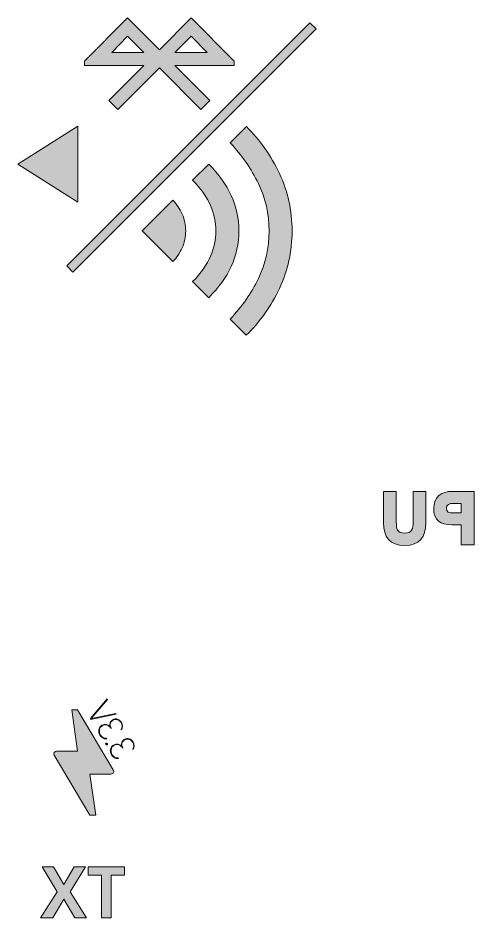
# Model space of a CAD drawing. Header units: centimetres. Extents: x 0.09 to 3.73, y -8.23 to -2.14.
# Drawn here: x 0.095 to 1.007, y -5.056 to -3.256 of the extents above; entities that cross this region are included whole.
import ezdxf

# ---------------------------------------------------------------- set-up
doc = ezdxf.new("R2010")
doc.units = ezdxf.units.CM
doc.header["$MEASUREMENT"] = 0
doc.layers.add('Camada 1', color=7, linetype='Continuous', lineweight=0)

# ---------------------------------------------------------------- blocks, each defined once
blk = doc.blocks.new('Block_2')
at = {"layer": 'Camada 1', "true_color": 0x1d1d1b, "transparency": 33554687}
h = blk.add_hatch(color=250, dxfattribs=at)
h.dxf.hatch_style = 2
edge = h.paths.add_edge_path()
edge.add_spline(control_points=[(0.14, -5.0557), (0.14, -5.0557), (0.1736, -5.0033), (0.1736, -5.0033), (0.1736, -5.0033), (0.1435, -4.9535), (0.1435, -4.9535), (0.1435, -4.9535), (0.1659, -4.9535), (0.1659, -4.9535), (0.1659, -4.9535), (0.1865, -4.9889), (0.1865, -4.9889), (0.1865, -4.9889), (0.2073, -4.9535), (0.2073, -4.9535), (0.2073, -4.9535), (0.2301, -4.9535), (0.2301, -4.9535), (0.2301, -4.9535), (0.1995, -5.0035), (0.1995, -5.0035), (0.1995, -5.0035), (0.2321, -5.0557), (0.2321, -5.0557), (0.2321, -5.0557), (0.2088, -5.0557), (0.2088, -5.0557), (0.2088, -5.0557), (0.1868, -5.0182), (0.1868, -5.0182), (0.1868, -5.0182), (0.1648, -5.0557), (0.1648, -5.0557), (0.1648, -5.0557), (0.14, -5.0557), (0.14, -5.0557)], knot_values=[0, 0, 0, 0, 1, 1, 1, 2, 2, 2, 3, 3, 3, 4, 4, 4, 5, 5, 5, 6, 6, 6, 7, 7, 7, 8, 8, 8, 9, 9, 9, 10, 10, 10, 11, 11, 11, 12, 12, 12, 12], degree=3, periodic=0)
h = blk.add_hatch(color=250, dxfattribs=at)
h.dxf.hatch_style = 2
edge = h.paths.add_edge_path()
edge.add_spline(control_points=[(0.2353, -4.9703), (0.2353, -4.9703), (0.2353, -4.9535), (0.2353, -4.9535), (0.2353, -4.9535), (0.308, -4.9535), (0.308, -4.9535), (0.308, -4.9535), (0.308, -4.9703), (0.308, -4.9703), (0.308, -4.9703), (0.2815, -4.9703), (0.2815, -4.9703), (0.2815, -4.9703), (0.2815, -5.0557), (0.2815, -5.0557), (0.2815, -5.0557), (0.2618, -5.0557), (0.2618, -5.0557), (0.2618, -5.0557), (0.2618, -4.9703), (0.2618, -4.9703), (0.2618, -4.9703), (0.2353, -4.9703), (0.2353, -4.9703)], knot_values=[0, 0, 0, 0, 1, 1, 1, 2, 2, 2, 3, 3, 3, 4, 4, 4, 5, 5, 5, 6, 6, 6, 7, 7, 7, 8, 8, 8, 8], degree=3, periodic=0)
at = {"layer": 'Camada 1'}
for points, knots in [([(0.14, -5.0557), (0.14, -5.0557), (0.1736, -5.0033), (0.1736, -5.0033), (0.1736, -5.0033), (0.1435, -4.9535), (0.1435, -4.9535), (0.1435, -4.9535), (0.1659, -4.9535), (0.1659, -4.9535), (0.1659, -4.9535), (0.1865, -4.9889), (0.1865, -4.9889), (0.1865, -4.9889), (0.2073, -4.9535), (0.2073, -4.9535), (0.2073, -4.9535), (0.2301, -4.9535), (0.2301, -4.9535), (0.2301, -4.9535), (0.1995, -5.0035), (0.1995, -5.0035), (0.1995, -5.0035), (0.2321, -5.0557), (0.2321, -5.0557), (0.2321, -5.0557), (0.2088, -5.0557), (0.2088, -5.0557), (0.2088, -5.0557), (0.1868, -5.0182), (0.1868, -5.0182), (0.1868, -5.0182), (0.1648, -5.0557), (0.1648, -5.0557), (0.1648, -5.0557), (0.14, -5.0557), (0.14, -5.0557)], [0, 0, 0, 0, 1, 1, 1, 2, 2, 2, 3, 3, 3, 4, 4, 4, 5, 5, 5, 6, 6, 6, 7, 7, 7, 8, 8, 8, 9, 9, 9, 10, 10, 10, 11, 11, 11, 12, 12, 12, 12]), ([(0.2353, -4.9703), (0.2353, -4.9703), (0.2353, -4.9535), (0.2353, -4.9535), (0.2353, -4.9535), (0.308, -4.9535), (0.308, -4.9535), (0.308, -4.9535), (0.308, -4.9703), (0.308, -4.9703), (0.308, -4.9703), (0.2815, -4.9703), (0.2815, -4.9703), (0.2815, -4.9703), (0.2815, -5.0557), (0.2815, -5.0557), (0.2815, -5.0557), (0.2618, -5.0557), (0.2618, -5.0557), (0.2618, -5.0557), (0.2618, -4.9703), (0.2618, -4.9703), (0.2618, -4.9703), (0.2353, -4.9703), (0.2353, -4.9703)], [0, 0, 0, 0, 1, 1, 1, 2, 2, 2, 3, 3, 3, 4, 4, 4, 5, 5, 5, 6, 6, 6, 7, 7, 7, 8, 8, 8, 8])]:
    blk.add_open_spline(points, degree=3, knots=knots, dxfattribs=at)
blk = doc.blocks.new('Block_1')
at = {"layer": 'Camada 1'}
blk.add_blockref('Block_2', (0, 0), dxfattribs=at)
blk = doc.blocks.new('Block_7')
at = {"layer": 'Camada 1', "true_color": 0x010101, "transparency": 33554687}
h = blk.add_hatch(color=18, dxfattribs=at)
h.dxf.hatch_style = 2
edge = h.paths.add_edge_path()
edge.add_spline(control_points=[(0.3468, -3.3248), (0.3468, -3.3248), (0.314, -3.292), (0.314, -3.292), (0.314, -3.292), (0.2827, -3.3248), (0.2827, -3.3248), (0.2827, -3.3248), (0.3468, -3.3248), (0.3468, -3.3248)], knot_values=[0, 0, 0, 0, 1, 1, 1, 2, 2, 2, 3, 3, 3, 3], degree=3, periodic=0)
edge = h.paths.add_edge_path()
edge.add_spline(control_points=[(0.4732, -3.3248), (0.4732, -3.3248), (0.4415, -3.292), (0.4415, -3.292), (0.4415, -3.292), (0.4091, -3.3248), (0.4091, -3.3248), (0.4091, -3.3248), (0.4732, -3.3248), (0.4732, -3.3248)], knot_values=[0, 0, 0, 0, 1, 1, 1, 2, 2, 2, 3, 3, 3, 3], degree=3, periodic=0)
edge = h.paths.add_edge_path()
edge.add_spline(control_points=[(0.2278, -3.3422), (0.2278, -3.3422), (0.314, -3.2559), (0.314, -3.2559), (0.314, -3.2559), (0.3778, -3.3197), (0.3778, -3.3197), (0.3778, -3.3197), (0.4415, -3.2559), (0.4415, -3.2559), (0.4415, -3.2559), (0.5278, -3.3422), (0.5278, -3.3422), (0.5278, -3.3422), (0.5278, -3.3506), (0.5278, -3.3506), (0.5278, -3.3506), (0.4091, -3.3506), (0.4091, -3.3506), (0.4091, -3.3506), (0.4788, -3.4207), (0.4788, -3.4207), (0.4788, -3.4207), (0.4607, -3.4387), (0.4607, -3.4387), (0.4607, -3.4387), (0.3778, -3.3558), (0.3778, -3.3558), (0.3778, -3.3558), (0.2948, -3.4387), (0.2948, -3.4387), (0.2948, -3.4387), (0.2768, -3.4207), (0.2768, -3.4207), (0.2768, -3.4207), (0.3468, -3.3506), (0.3468, -3.3506), (0.3468, -3.3506), (0.2278, -3.3506), (0.2278, -3.3506), (0.2278, -3.3506), (0.2278, -3.3422), (0.2278, -3.3422)], knot_values=[0, 0, 0, 0, 1, 1, 1, 2, 2, 2, 3, 3, 3, 4, 4, 4, 5, 5, 5, 6, 6, 6, 7, 7, 7, 8, 8, 8, 9, 9, 9, 10, 10, 10, 11, 11, 11, 12, 12, 12, 13, 13, 13, 14, 14, 14, 14], degree=3, periodic=0)
h = blk.add_hatch(color=18, dxfattribs=at)
h.dxf.hatch_style = 2
h.paths.add_polyline_path([(0.6791, -3.2654), (0.1927, -3.7517), (0.205, -3.7641), (0.6914, -3.2777)])
h = blk.add_hatch(color=18, dxfattribs=at)
h.dxf.hatch_style = 2
edge = h.paths.add_edge_path()
edge.add_spline(control_points=[(0.4051, -3.7426), (0.4127, -3.735), (0.4188, -3.7259), (0.4235, -3.7154), (0.4281, -3.7048), (0.4305, -3.6936), (0.4305, -3.6818), (0.4305, -3.67), (0.4281, -3.6588), (0.4235, -3.6482), (0.4188, -3.6376), (0.4127, -3.6284), (0.4051, -3.6205), (0.4051, -3.6205), (0.3434, -3.6818), (0.3434, -3.6818), (0.3434, -3.6818), (0.4051, -3.7426), (0.4051, -3.7426)], knot_values=[0, 0, 0, 0, 1, 1, 1, 2, 2, 2, 3, 3, 3, 4, 4, 4, 5, 5, 5, 6, 6, 6, 6], degree=3, periodic=0)
edge = h.paths.add_edge_path()
edge.add_spline(control_points=[(0.5762, -3.7766), (0.5903, -3.7475), (0.5974, -3.7159), (0.5974, -3.6818), (0.5974, -3.6477), (0.5902, -3.6161), (0.576, -3.5869), (0.5618, -3.5578), (0.543, -3.5307), (0.5196, -3.5056), (0.5196, -3.5056), (0.5521, -3.4731), (0.5521, -3.4731), (0.5792, -3.4998), (0.6012, -3.5311), (0.6181, -3.5669), (0.635, -3.6026), (0.6434, -3.6409), (0.6434, -3.6818), (0.6434, -3.7226), (0.635, -3.7609), (0.6181, -3.7967), (0.6012, -3.8325), (0.579, -3.8638), (0.5517, -3.8905), (0.5517, -3.8905), (0.5196, -3.858), (0.5196, -3.858), (0.5433, -3.8329), (0.5621, -3.8058), (0.5762, -3.7766)], knot_values=[0, 0, 0, 0, 1, 1, 1, 2, 2, 2, 3, 3, 3, 4, 4, 4, 5, 5, 5, 6, 6, 6, 7, 7, 7, 8, 8, 8, 9, 9, 9, 10, 10, 10, 10], degree=3, periodic=0)
edge = h.paths.add_edge_path()
edge.add_spline(control_points=[(0.4803, -3.7323), (0.4874, -3.7158), (0.4909, -3.699), (0.4909, -3.6818), (0.4909, -3.6646), (0.4874, -3.6477), (0.4803, -3.6311), (0.4733, -3.6145), (0.4613, -3.5976), (0.4444, -3.5804), (0.4444, -3.5804), (0.4769, -3.5483), (0.4769, -3.5483), (0.4966, -3.5683), (0.5116, -3.5892), (0.5217, -3.611), (0.5319, -3.6328), (0.5369, -3.6564), (0.5369, -3.6818), (0.5369, -3.7071), (0.5319, -3.7307), (0.5217, -3.7526), (0.5116, -3.7744), (0.4965, -3.7953), (0.4765, -3.8153), (0.4765, -3.8153), (0.4444, -3.7832), (0.4444, -3.7832), (0.4613, -3.7657), (0.4733, -3.7488), (0.4803, -3.7323)], knot_values=[0, 0, 0, 0, 1, 1, 1, 2, 2, 2, 3, 3, 3, 4, 4, 4, 5, 5, 5, 6, 6, 6, 7, 7, 7, 8, 8, 8, 9, 9, 9, 10, 10, 10, 10], degree=3, periodic=0)
at = {"layer": 'Camada 1'}
blk.add_lwpolyline([(0.6791, -3.2654), (0.1927, -3.7517), (0.205, -3.7641), (0.6914, -3.2777)], close=True, dxfattribs=at)
for points, knots in [([(0.2278, -3.3422), (0.2278, -3.3422), (0.314, -3.2559), (0.314, -3.2559), (0.314, -3.2559), (0.3778, -3.3197), (0.3778, -3.3197), (0.3778, -3.3197), (0.4415, -3.2559), (0.4415, -3.2559), (0.4415, -3.2559), (0.5278, -3.3422), (0.5278, -3.3422), (0.5278, -3.3422), (0.5278, -3.3506), (0.5278, -3.3506), (0.5278, -3.3506), (0.4091, -3.3506), (0.4091, -3.3506), (0.4091, -3.3506), (0.4788, -3.4207), (0.4788, -3.4207), (0.4788, -3.4207), (0.4607, -3.4387), (0.4607, -3.4387), (0.4607, -3.4387), (0.3778, -3.3558), (0.3778, -3.3558), (0.3778, -3.3558), (0.2948, -3.4387), (0.2948, -3.4387), (0.2948, -3.4387), (0.2768, -3.4207), (0.2768, -3.4207), (0.2768, -3.4207), (0.3468, -3.3506), (0.3468, -3.3506), (0.3468, -3.3506), (0.2278, -3.3506), (0.2278, -3.3506), (0.2278, -3.3506), (0.2278, -3.3422), (0.2278, -3.3422)], [0, 0, 0, 0, 1, 1, 1, 2, 2, 2, 3, 3, 3, 4, 4, 4, 5, 5, 5, 6, 6, 6, 7, 7, 7, 8, 8, 8, 9, 9, 9, 10, 10, 10, 11, 11, 11, 12, 12, 12, 13, 13, 13, 14, 14, 14, 14]), ([(0.3468, -3.3248), (0.3468, -3.3248), (0.314, -3.292), (0.314, -3.292), (0.314, -3.292), (0.2827, -3.3248), (0.2827, -3.3248), (0.2827, -3.3248), (0.3468, -3.3248), (0.3468, -3.3248)], [0, 0, 0, 0, 1, 1, 1, 2, 2, 2, 3, 3, 3, 3]), ([(0.4732, -3.3248), (0.4732, -3.3248), (0.4415, -3.292), (0.4415, -3.292), (0.4415, -3.292), (0.4091, -3.3248), (0.4091, -3.3248), (0.4091, -3.3248), (0.4732, -3.3248), (0.4732, -3.3248)], [0, 0, 0, 0, 1, 1, 1, 2, 2, 2, 3, 3, 3, 3]), ([(0.5762, -3.7766), (0.5903, -3.7475), (0.5974, -3.7159), (0.5974, -3.6818), (0.5974, -3.6477), (0.5902, -3.6161), (0.576, -3.5869), (0.5618, -3.5578), (0.543, -3.5307), (0.5196, -3.5056), (0.5196, -3.5056), (0.5521, -3.4731), (0.5521, -3.4731), (0.5792, -3.4998), (0.6012, -3.5311), (0.6181, -3.5669), (0.635, -3.6026), (0.6434, -3.6409), (0.6434, -3.6818), (0.6434, -3.7226), (0.635, -3.7609), (0.6181, -3.7967), (0.6012, -3.8325), (0.579, -3.8638), (0.5517, -3.8905), (0.5517, -3.8905), (0.5196, -3.858), (0.5196, -3.858), (0.5433, -3.8329), (0.5621, -3.8058), (0.5762, -3.7766)], [0, 0, 0, 0, 1, 1, 1, 2, 2, 2, 3, 3, 3, 4, 4, 4, 5, 5, 5, 6, 6, 6, 7, 7, 7, 8, 8, 8, 9, 9, 9, 10, 10, 10, 10]), ([(0.4803, -3.7323), (0.4874, -3.7158), (0.4909, -3.699), (0.4909, -3.6818), (0.4909, -3.6646), (0.4874, -3.6477), (0.4803, -3.6311), (0.4733, -3.6145), (0.4613, -3.5976), (0.4444, -3.5804), (0.4444, -3.5804), (0.4769, -3.5483), (0.4769, -3.5483), (0.4966, -3.5683), (0.5116, -3.5892), (0.5217, -3.611), (0.5319, -3.6328), (0.5369, -3.6564), (0.5369, -3.6818), (0.5369, -3.7071), (0.5319, -3.7307), (0.5217, -3.7526), (0.5116, -3.7744), (0.4965, -3.7953), (0.4765, -3.8153), (0.4765, -3.8153), (0.4444, -3.7832), (0.4444, -3.7832), (0.4613, -3.7657), (0.4733, -3.7488), (0.4803, -3.7323)], [0, 0, 0, 0, 1, 1, 1, 2, 2, 2, 3, 3, 3, 4, 4, 4, 5, 5, 5, 6, 6, 6, 7, 7, 7, 8, 8, 8, 9, 9, 9, 10, 10, 10, 10]), ([(0.4051, -3.7426), (0.4127, -3.735), (0.4188, -3.7259), (0.4235, -3.7154), (0.4281, -3.7048), (0.4305, -3.6936), (0.4305, -3.6818), (0.4305, -3.67), (0.4281, -3.6588), (0.4235, -3.6482), (0.4188, -3.6376), (0.4127, -3.6284), (0.4051, -3.6205), (0.4051, -3.6205), (0.3434, -3.6818), (0.3434, -3.6818), (0.3434, -3.6818), (0.4051, -3.7426), (0.4051, -3.7426)], [0, 0, 0, 0, 1, 1, 1, 2, 2, 2, 3, 3, 3, 4, 4, 4, 5, 5, 5, 6, 6, 6, 6])]:
    blk.add_open_spline(points, degree=3, knots=knots, dxfattribs=at)
blk = doc.blocks.new('Block_17')
at = {"layer": 'Camada 1', "true_color": 0x1d1d1b, "transparency": 33554687}
h = blk.add_hatch(color=250, dxfattribs=at)
h.dxf.hatch_style = 2
edge = h.paths.add_edge_path()
edge.add_spline(control_points=[(0.274, -4.6186), (0.274, -4.6186), (0.2413, -4.6571), (0.2413, -4.6571), (0.2413, -4.6571), (0.2907, -4.6468), (0.2907, -4.6468), (0.2907, -4.6468), (0.2913, -4.6478), (0.2913, -4.6478), (0.2913, -4.6478), (0.2408, -4.6585), (0.2408, -4.6585), (0.2408, -4.6585), (0.2398, -4.6567), (0.2398, -4.6567), (0.2398, -4.6567), (0.2734, -4.6175), (0.2734, -4.6175), (0.2734, -4.6175), (0.274, -4.6186), (0.274, -4.6186)], knot_values=[0, 0, 0, 0, 1, 1, 1, 2, 2, 2, 3, 3, 3, 4, 4, 4, 5, 5, 5, 6, 6, 6, 7, 7, 7, 7], degree=3, periodic=0)
h = blk.add_hatch(color=250, dxfattribs=at)
h.dxf.hatch_style = 2
edge = h.paths.add_edge_path()
edge.add_spline(control_points=[(0.263, -4.6704), (0.2688, -4.667), (0.2743, -4.6681), (0.279, -4.6728), (0.2775, -4.667), (0.2793, -4.6623), (0.2844, -4.6593), (0.291, -4.6554), (0.2982, -4.6583), (0.3019, -4.6647), (0.3046, -4.6692), (0.3049, -4.6749), (0.302, -4.6794), (0.302, -4.6794), (0.3013, -4.6786), (0.3013, -4.6786), (0.304, -4.6746), (0.3038, -4.6692), (0.3013, -4.6651), (0.298, -4.6596), (0.2907, -4.6568), (0.285, -4.6602), (0.2786, -4.664), (0.2781, -4.6701), (0.2815, -4.6762), (0.2815, -4.6762), (0.2808, -4.6765), (0.2808, -4.6765), (0.2768, -4.6702), (0.2704, -4.6674), (0.2636, -4.6715), (0.257, -4.6754), (0.256, -4.6831), (0.2597, -4.6893), (0.2624, -4.6938), (0.2669, -4.697), (0.2723, -4.6962), (0.2723, -4.6962), (0.2727, -4.6972), (0.2727, -4.6972), (0.2665, -4.6981), (0.2618, -4.6949), (0.2589, -4.6898), (0.2547, -4.6829), (0.2556, -4.6748), (0.263, -4.6704)], knot_values=[0, 0, 0, 0, 1, 1, 1, 2, 2, 2, 3, 3, 3, 4, 4, 4, 5, 5, 5, 6, 6, 6, 7, 7, 7, 8, 8, 8, 9, 9, 9, 10, 10, 10, 11, 11, 11, 12, 12, 12, 13, 13, 13, 14, 14, 14, 15, 15, 15, 15], degree=3, periodic=0)
h = blk.add_hatch(color=250, dxfattribs=at)
h.dxf.hatch_style = 2
edge = h.paths.add_edge_path()
edge.add_spline(control_points=[(0.2863, -4.7098), (0.2921, -4.7063), (0.2976, -4.7074), (0.3023, -4.7121), (0.3007, -4.7063), (0.3026, -4.7016), (0.3077, -4.6986), (0.3143, -4.6947), (0.3214, -4.6976), (0.3252, -4.7039), (0.3279, -4.7085), (0.3282, -4.7142), (0.3253, -4.7187), (0.3253, -4.7187), (0.3246, -4.718), (0.3246, -4.718), (0.3273, -4.7139), (0.327, -4.7085), (0.3246, -4.7045), (0.3213, -4.6989), (0.314, -4.6961), (0.3083, -4.6995), (0.3019, -4.7032), (0.3014, -4.7094), (0.3048, -4.7154), (0.3048, -4.7154), (0.3041, -4.7159), (0.3041, -4.7159), (0.3001, -4.7094), (0.2937, -4.7067), (0.2869, -4.7108), (0.2803, -4.7147), (0.2793, -4.7224), (0.283, -4.7286), (0.2856, -4.7331), (0.2901, -4.7362), (0.2956, -4.7356), (0.2956, -4.7356), (0.296, -4.7366), (0.296, -4.7366), (0.2898, -4.7375), (0.2851, -4.7342), (0.2821, -4.7292), (0.278, -4.7222), (0.2789, -4.7141), (0.2863, -4.7098)], knot_values=[0, 0, 0, 0, 1, 1, 1, 2, 2, 2, 3, 3, 3, 4, 4, 4, 5, 5, 5, 6, 6, 6, 7, 7, 7, 8, 8, 8, 9, 9, 9, 10, 10, 10, 11, 11, 11, 12, 12, 12, 13, 13, 13, 14, 14, 14, 15, 15, 15, 15], degree=3, periodic=0)
h = blk.add_hatch(color=250, dxfattribs=at)
h.dxf.hatch_style = 2
edge = h.paths.add_edge_path()
edge.add_spline(control_points=[(0.2711, -4.7063), (0.272, -4.7058), (0.2732, -4.7061), (0.2738, -4.7071), (0.2743, -4.708), (0.274, -4.7092), (0.2731, -4.7097), (0.2721, -4.7103), (0.2709, -4.71), (0.2704, -4.7091), (0.2699, -4.7081), (0.2701, -4.7069), (0.2711, -4.7063)], knot_values=[0, 0, 0, 0, 1, 1, 1, 2, 2, 2, 3, 3, 3, 4, 4, 4, 4], degree=3, periodic=0)
at = {"layer": 'Camada 1'}
for points, knots in [([(0.274, -4.6186), (0.274, -4.6186), (0.2413, -4.6571), (0.2413, -4.6571), (0.2413, -4.6571), (0.2907, -4.6468), (0.2907, -4.6468), (0.2907, -4.6468), (0.2913, -4.6478), (0.2913, -4.6478), (0.2913, -4.6478), (0.2408, -4.6585), (0.2408, -4.6585), (0.2408, -4.6585), (0.2398, -4.6567), (0.2398, -4.6567), (0.2398, -4.6567), (0.2734, -4.6175), (0.2734, -4.6175), (0.2734, -4.6175), (0.274, -4.6186), (0.274, -4.6186)], [0, 0, 0, 0, 1, 1, 1, 2, 2, 2, 3, 3, 3, 4, 4, 4, 5, 5, 5, 6, 6, 6, 7, 7, 7, 7]), ([(0.263, -4.6704), (0.2688, -4.667), (0.2743, -4.6681), (0.279, -4.6728), (0.2775, -4.667), (0.2793, -4.6623), (0.2844, -4.6593), (0.291, -4.6554), (0.2982, -4.6583), (0.3019, -4.6647), (0.3046, -4.6692), (0.3049, -4.6749), (0.302, -4.6794), (0.302, -4.6794), (0.3013, -4.6786), (0.3013, -4.6786), (0.304, -4.6746), (0.3038, -4.6692), (0.3013, -4.6651), (0.298, -4.6596), (0.2907, -4.6568), (0.285, -4.6602), (0.2786, -4.664), (0.2781, -4.6701), (0.2815, -4.6762), (0.2815, -4.6762), (0.2808, -4.6765), (0.2808, -4.6765), (0.2768, -4.6702), (0.2704, -4.6674), (0.2636, -4.6715), (0.257, -4.6754), (0.256, -4.6831), (0.2597, -4.6893), (0.2624, -4.6938), (0.2669, -4.697), (0.2723, -4.6962), (0.2723, -4.6962), (0.2727, -4.6972), (0.2727, -4.6972), (0.2665, -4.6981), (0.2618, -4.6949), (0.2589, -4.6898), (0.2547, -4.6829), (0.2556, -4.6748), (0.263, -4.6704)], [0, 0, 0, 0, 1, 1, 1, 2, 2, 2, 3, 3, 3, 4, 4, 4, 5, 5, 5, 6, 6, 6, 7, 7, 7, 8, 8, 8, 9, 9, 9, 10, 10, 10, 11, 11, 11, 12, 12, 12, 13, 13, 13, 14, 14, 14, 15, 15, 15, 15]), ([(0.2863, -4.7098), (0.2921, -4.7063), (0.2976, -4.7074), (0.3023, -4.7121), (0.3007, -4.7063), (0.3026, -4.7016), (0.3077, -4.6986), (0.3143, -4.6947), (0.3214, -4.6976), (0.3252, -4.7039), (0.3279, -4.7085), (0.3282, -4.7142), (0.3253, -4.7187), (0.3253, -4.7187), (0.3246, -4.718), (0.3246, -4.718), (0.3273, -4.7139), (0.327, -4.7085), (0.3246, -4.7045), (0.3213, -4.6989), (0.314, -4.6961), (0.3083, -4.6995), (0.3019, -4.7032), (0.3014, -4.7094), (0.3048, -4.7154), (0.3048, -4.7154), (0.3041, -4.7159), (0.3041, -4.7159), (0.3001, -4.7094), (0.2937, -4.7067), (0.2869, -4.7108), (0.2803, -4.7147), (0.2793, -4.7224), (0.283, -4.7286), (0.2856, -4.7331), (0.2901, -4.7362), (0.2956, -4.7356), (0.2956, -4.7356), (0.296, -4.7366), (0.296, -4.7366), (0.2898, -4.7375), (0.2851, -4.7342), (0.2821, -4.7292), (0.278, -4.7222), (0.2789, -4.7141), (0.2863, -4.7098)], [0, 0, 0, 0, 1, 1, 1, 2, 2, 2, 3, 3, 3, 4, 4, 4, 5, 5, 5, 6, 6, 6, 7, 7, 7, 8, 8, 8, 9, 9, 9, 10, 10, 10, 11, 11, 11, 12, 12, 12, 13, 13, 13, 14, 14, 14, 15, 15, 15, 15]), ([(0.2711, -4.7063), (0.272, -4.7058), (0.2732, -4.7061), (0.2738, -4.7071), (0.2743, -4.708), (0.274, -4.7092), (0.2731, -4.7097), (0.2721, -4.7103), (0.2709, -4.71), (0.2704, -4.7091), (0.2699, -4.7081), (0.2701, -4.7069), (0.2711, -4.7063)], [0, 0, 0, 0, 1, 1, 1, 2, 2, 2, 3, 3, 3, 4, 4, 4, 4])]:
    blk.add_open_spline(points, degree=3, knots=knots, dxfattribs=at)
blk = doc.blocks.new('Block_16')
at = {"layer": 'Camada 1'}
blk.add_blockref('Block_17', (0, 0), dxfattribs=at)
blk = doc.blocks.new('Block_18')
at = {"layer": 'Camada 1', "true_color": 0x1d1d1b, "transparency": 33554687}
h = blk.add_hatch(color=250, dxfattribs=at)
h.dxf.hatch_style = 2
edge = h.paths.add_edge_path()
edge.add_spline(control_points=[(0.8264, -4.2026), (0.8264, -4.2026), (0.8519, -4.2026), (0.8519, -4.2026), (0.8519, -4.2026), (0.8519, -4.2644), (0.8519, -4.2644), (0.8519, -4.2771), (0.8534, -4.2862), (0.8689, -4.2862), (0.8833, -4.2862), (0.8856, -4.2765), (0.8856, -4.2644), (0.8856, -4.2644), (0.8856, -4.2026), (0.8856, -4.2026), (0.8856, -4.2026), (0.9111, -4.2026), (0.9111, -4.2026), (0.9111, -4.2026), (0.9111, -4.2657), (0.9111, -4.2657), (0.9111, -4.2935), (0.8985, -4.3109), (0.8686, -4.3109), (0.839, -4.3109), (0.8264, -4.2932), (0.8264, -4.2657), (0.8264, -4.2657), (0.8264, -4.2026), (0.8264, -4.2026)], knot_values=[0, 0, 0, 0, 1, 1, 1, 2, 2, 2, 3, 3, 3, 4, 4, 4, 5, 5, 5, 6, 6, 6, 7, 7, 7, 8, 8, 8, 9, 9, 9, 10, 10, 10, 10], degree=3, periodic=0)
h = blk.add_hatch(color=250, dxfattribs=at)
h.dxf.hatch_style = 2
edge = h.paths.add_edge_path()
edge.add_spline(control_points=[(0.9523, -4.2362), (0.9523, -4.2444), (0.9578, -4.2455), (0.9652, -4.2455), (0.9652, -4.2455), (0.9819, -4.2455), (0.9819, -4.2455), (0.9819, -4.2455), (0.9819, -4.2268), (0.9819, -4.2268), (0.9819, -4.2268), (0.9652, -4.2268), (0.9652, -4.2268), (0.958, -4.2268), (0.9523, -4.2283), (0.9523, -4.2362)], knot_values=[0, 0, 0, 0, 1, 1, 1, 2, 2, 2, 3, 3, 3, 4, 4, 4, 5, 5, 5, 5], degree=3, periodic=0)
edge = h.paths.add_edge_path()
edge.add_spline(control_points=[(0.9267, -4.2362), (0.9267, -4.213), (0.9425, -4.2026), (0.9643, -4.2026), (0.9643, -4.2026), (1.0074, -4.2026), (1.0074, -4.2026), (1.0074, -4.2026), (1.0074, -4.3096), (1.0074, -4.3096), (1.0074, -4.3096), (0.9819, -4.3096), (0.9819, -4.3096), (0.9819, -4.3096), (0.9819, -4.2696), (0.9819, -4.2696), (0.9819, -4.2696), (0.9632, -4.2696), (0.9632, -4.2696), (0.9402, -4.2696), (0.9267, -4.2602), (0.9267, -4.2362)], knot_values=[0, 0, 0, 0, 1, 1, 1, 2, 2, 2, 3, 3, 3, 4, 4, 4, 5, 5, 5, 6, 6, 6, 7, 7, 7, 7], degree=3, periodic=0)
at = {"layer": 'Camada 1'}
for points, knots in [([(0.8264, -4.2026), (0.8264, -4.2026), (0.8519, -4.2026), (0.8519, -4.2026), (0.8519, -4.2026), (0.8519, -4.2644), (0.8519, -4.2644), (0.8519, -4.2771), (0.8534, -4.2862), (0.8689, -4.2862), (0.8833, -4.2862), (0.8856, -4.2765), (0.8856, -4.2644), (0.8856, -4.2644), (0.8856, -4.2026), (0.8856, -4.2026), (0.8856, -4.2026), (0.9111, -4.2026), (0.9111, -4.2026), (0.9111, -4.2026), (0.9111, -4.2657), (0.9111, -4.2657), (0.9111, -4.2935), (0.8985, -4.3109), (0.8686, -4.3109), (0.839, -4.3109), (0.8264, -4.2932), (0.8264, -4.2657), (0.8264, -4.2657), (0.8264, -4.2026), (0.8264, -4.2026)], [0, 0, 0, 0, 1, 1, 1, 2, 2, 2, 3, 3, 3, 4, 4, 4, 5, 5, 5, 6, 6, 6, 7, 7, 7, 8, 8, 8, 9, 9, 9, 10, 10, 10, 10]), ([(0.9267, -4.2362), (0.9267, -4.213), (0.9425, -4.2026), (0.9643, -4.2026), (0.9643, -4.2026), (1.0074, -4.2026), (1.0074, -4.2026), (1.0074, -4.2026), (1.0074, -4.3096), (1.0074, -4.3096), (1.0074, -4.3096), (0.9819, -4.3096), (0.9819, -4.3096), (0.9819, -4.3096), (0.9819, -4.2696), (0.9819, -4.2696), (0.9819, -4.2696), (0.9632, -4.2696), (0.9632, -4.2696), (0.9402, -4.2696), (0.9267, -4.2602), (0.9267, -4.2362)], [0, 0, 0, 0, 1, 1, 1, 2, 2, 2, 3, 3, 3, 4, 4, 4, 5, 5, 5, 6, 6, 6, 7, 7, 7, 7]), ([(0.9523, -4.2362), (0.9523, -4.2444), (0.9578, -4.2455), (0.9652, -4.2455), (0.9652, -4.2455), (0.9819, -4.2455), (0.9819, -4.2455), (0.9819, -4.2455), (0.9819, -4.2268), (0.9819, -4.2268), (0.9819, -4.2268), (0.9652, -4.2268), (0.9652, -4.2268), (0.958, -4.2268), (0.9523, -4.2283), (0.9523, -4.2362)], [0, 0, 0, 0, 1, 1, 1, 2, 2, 2, 3, 3, 3, 4, 4, 4, 5, 5, 5, 5])]:
    blk.add_open_spline(points, degree=3, knots=knots, dxfattribs=at)

msp = doc.modelspace()

# ---------------------------------------------------------------- hatches: boundary and pattern name
at = {"layer": 'Camada 1', "true_color": 0x010101, "transparency": 33554687}
h = msp.add_hatch(color=18, dxfattribs=at)
h.dxf.hatch_style = 2
edge = h.paths.add_edge_path()
edge.add_spline(control_points=[(0.2146, -3.6243), (0.2146, -3.6243), (0.2146, -3.4722), (0.2146, -3.4722), (0.2146, -3.4722), (0.0949, -3.5483), (0.0949, -3.5483), (0.0949, -3.5483), (0.2146, -3.6243), (0.2146, -3.6243)], knot_values=[0, 0, 0, 0, 1, 1, 1, 2, 2, 2, 3, 3, 3, 3], degree=3, periodic=0)
h = msp.add_hatch(color=18, dxfattribs=at)
h.dxf.hatch_style = 2
edge = h.paths.add_edge_path()
edge.add_spline(control_points=[(0.2504, -4.85), (0.2504, -4.85), (0.2386, -4.7678), (0.2386, -4.7678), (0.2386, -4.7678), (0.281, -4.7678), (0.281, -4.7678), (0.2832, -4.7678), (0.2849, -4.7668), (0.286, -4.7648), (0.2871, -4.7629), (0.2869, -4.7611), (0.2855, -4.7594), (0.2855, -4.7594), (0.2141, -4.6396), (0.2141, -4.6396), (0.2141, -4.6396), (0.2024, -4.6396), (0.2024, -4.6396), (0.2024, -4.6396), (0.2141, -4.7218), (0.2141, -4.7218), (0.2141, -4.7218), (0.1721, -4.7218), (0.1721, -4.7218), (0.1704, -4.7218), (0.1689, -4.7228), (0.1676, -4.7247), (0.1663, -4.7267), (0.1662, -4.7285), (0.1673, -4.7302), (0.1673, -4.7302), (0.2386, -4.85), (0.2386, -4.85), (0.2386, -4.85), (0.2504, -4.85), (0.2504, -4.85)], knot_values=[0, 0, 0, 0, 1, 1, 1, 2, 2, 2, 3, 3, 3, 4, 4, 4, 5, 5, 5, 6, 6, 6, 7, 7, 7, 8, 8, 8, 9, 9, 9, 10, 10, 10, 11, 11, 11, 12, 12, 12, 12], degree=3, periodic=0)

# ---------------------------------------------------------------- linework, layer by layer
at = {"layer": 'Camada 1'}
for points, knots in [([(0.2146, -3.6243), (0.2146, -3.6243), (0.2146, -3.4722), (0.2146, -3.4722), (0.2146, -3.4722), (0.0949, -3.5483), (0.0949, -3.5483), (0.0949, -3.5483), (0.2146, -3.6243), (0.2146, -3.6243)], [0, 0, 0, 0, 1, 1, 1, 2, 2, 2, 3, 3, 3, 3]), ([(0.2504, -4.85), (0.2504, -4.85), (0.2386, -4.7678), (0.2386, -4.7678), (0.2386, -4.7678), (0.281, -4.7678), (0.281, -4.7678), (0.2832, -4.7678), (0.2849, -4.7668), (0.286, -4.7648), (0.2871, -4.7629), (0.2869, -4.7611), (0.2855, -4.7594), (0.2855, -4.7594), (0.2141, -4.6396), (0.2141, -4.6396), (0.2141, -4.6396), (0.2024, -4.6396), (0.2024, -4.6396), (0.2024, -4.6396), (0.2141, -4.7218), (0.2141, -4.7218), (0.2141, -4.7218), (0.1721, -4.7218), (0.1721, -4.7218), (0.1704, -4.7218), (0.1689, -4.7228), (0.1676, -4.7247), (0.1663, -4.7267), (0.1662, -4.7285), (0.1673, -4.7302), (0.1673, -4.7302), (0.2386, -4.85), (0.2386, -4.85), (0.2386, -4.85), (0.2504, -4.85), (0.2504, -4.85)], [0, 0, 0, 0, 1, 1, 1, 2, 2, 2, 3, 3, 3, 4, 4, 4, 5, 5, 5, 6, 6, 6, 7, 7, 7, 8, 8, 8, 9, 9, 9, 10, 10, 10, 11, 11, 11, 12, 12, 12, 12])]:
    msp.add_open_spline(points, degree=3, knots=knots, dxfattribs=at)

# ---------------------------------------------------------------- block references
for name in ['Block_7', 'Block_18', 'Block_16', 'Block_1']:
    msp.add_blockref(name, (0, 0), dxfattribs=at)

doc.saveas('drawing.dxf')
